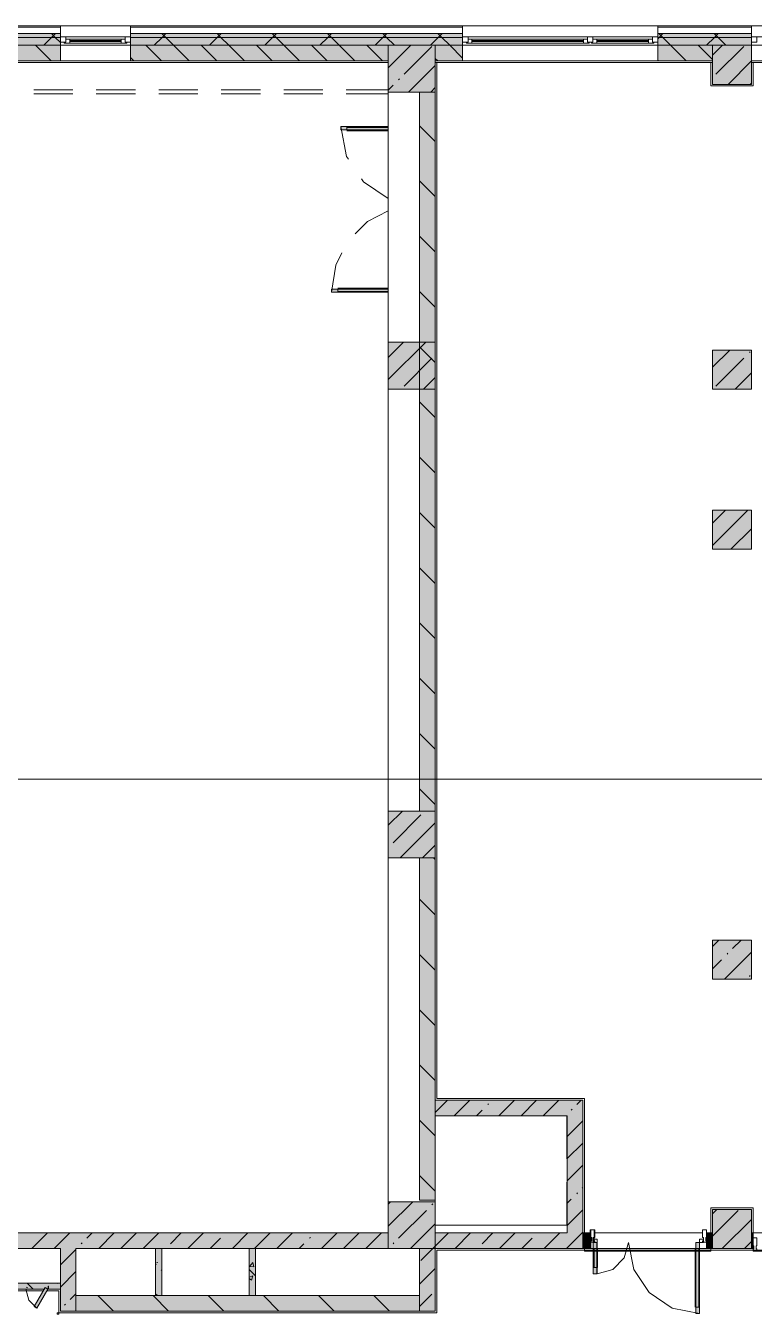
# Model space of a CAD drawing. Header units: millimetres. Extents: x -3817 to 677485, y -22715 to 103890.
# Drawn here: x 29419.4 to 29492.8, y 288.7 to 418.5 of the extents above; entities that cross this region are included whole.
import ezdxf

# ---------------------------------------------------------------- set-up
doc = ezdxf.new("R2010")
doc.units = ezdxf.units.MM
doc.layers.add('PDF _Геометрия', color=7, linetype='Continuous', true_color=0x1d1d1d)
doc.layers.add('PDF _Сплошная заливка', color=7, linetype='Continuous', true_color=0xffffff)

msp = doc.modelspace()

# ---------------------------------------------------------------- hatches: boundary and pattern name
at = {"layer": 'PDF _Сплошная заливка', "transparency": 33554559}
h = msp.add_hatch(color=256, dxfattribs=at)
h.paths.add_polyline_path([(29600.87, 417.31), (29600.87, 417.7), (29567.64, 417.7), (29567.64, 417.31), (29599.32, 417.31)], flags=0)
h.paths.add_polyline_path([(29543.23, 417.31), (29543.23, 417.7), (29536.15, 417.7), (29536.15, 417.31)], flags=0)
h.paths.add_polyline_path([(29514.9, 417.31), (29519.61, 417.31), (29519.61, 417.7), (29509.06, 417.7), (29509.06, 417.31)], flags=0)
h.paths.add_polyline_path([(29463.39, 417.31), (29463.39, 417.7), (29429.93, 417.7), (29429.93, 417.31), (29456.18, 417.31)], flags=0)
h.paths.add_polyline_path([(29492.53, 417.31), (29492.53, 417.7), (29483.08, 417.7), (29483.08, 417.31)], flags=0)
h.paths.add_polyline_path([(29422.85, 417.31), (29422.85, 417.7), (29406.31, 417.7), (29406.31, 417.31), (29412.14, 417.31)], flags=0)
h.paths.add_polyline_path([(29354.34, 417.31), (29366.15, 417.31), (29366.15, 417.7), (29354.34, 417.7)], flags=0)
h.paths.add_polyline_path([(29390.56, 417.31), (29399.22, 417.31), (29399.22, 417.7), (29390.56, 417.7)], flags=0)
h.paths.add_polyline_path([(29326, 417.31), (29334.66, 417.31), (29334.66, 417.7), (29326, 417.7)], flags=0)
h.paths.add_polyline_path([(29318.91, 417.31), (29318.91, 417.7), (29310.25, 417.7), (29310.25, 417.31)], flags=0)
h.paths.add_polyline_path([(29285.84, 417.31), (29285.84, 417.7), (29266.16, 417.7), (29266.16, 417.31), (29280.01, 417.31)], flags=0)
h = msp.add_hatch(color=256, dxfattribs=at)
h.paths.add_polyline_path([(29599.32, 416.52), (29600.87, 416.52), (29600.87, 417.31), (29567.64, 417.31), (29567.64, 416.52), (29595.65, 416.52)], flags=0)
h.paths.add_polyline_path([(29519.61, 416.52), (29519.61, 417.31), (29509.06, 417.31), (29509.06, 416.52), (29514.9, 416.52)], flags=0)
h.paths.add_polyline_path([(29492.53, 416.52), (29492.53, 417.31), (29483.08, 417.31), (29483.08, 416.52)], flags=0)
h.paths.add_polyline_path([(29536.15, 416.52), (29543.23, 416.52), (29543.23, 417.31), (29536.15, 417.31)], flags=0)
h.paths.add_polyline_path([(29412.14, 416.52), (29422.85, 416.52), (29422.85, 417.31), (29406.31, 417.31), (29406.31, 416.52)], flags=0)
h.paths.add_polyline_path([(29441.5, 416.52), (29463.39, 416.52), (29463.39, 417.31), (29429.93, 417.31), (29429.93, 416.52)], flags=0)
h.paths.add_polyline_path([(29397.45, 416.52), (29399.22, 416.52), (29399.22, 417.31), (29390.56, 417.31), (29390.56, 416.52)], flags=0)
h.paths.add_polyline_path([(29310.25, 416.52), (29318.91, 416.52), (29318.91, 417.31), (29310.25, 417.31)], flags=0)
h.paths.add_polyline_path([(29354.34, 416.52), (29366.15, 416.52), (29366.15, 417.31), (29354.34, 417.31)], flags=0)
h.paths.add_polyline_path([(29334.66, 416.52), (29334.66, 417.31), (29326, 417.31), (29326, 416.52)], flags=0)
h.paths.add_polyline_path([(29280.01, 416.52), (29285.84, 416.52), (29285.84, 417.31), (29266.95, 417.31), (29266.95, 416.52), (29271.67, 416.52)], flags=0)
h = msp.add_hatch(color=256, dxfattribs=at)
h.paths.add_polyline_path([(29567.64, 414.94), (29570.01, 414.94), (29570.01, 416.52), (29567.64, 416.52), (29567.64, 416.35)], flags=0)
h.paths.add_polyline_path([(29573.94, 414.94), (29597.96, 414.94), (29597.96, 416.52), (29573.94, 416.52), (29573.94, 416.35)], flags=0)
h.paths.add_polyline_path([(29539.3, 414.94), (29539.3, 416.52), (29536.15, 416.52), (29536.15, 414.94)], flags=0)
h.paths.add_polyline_path([(29460.64, 414.94), (29463.39, 414.94), (29463.39, 416.52), (29460.64, 416.52), (29460.64, 416.35)], flags=0)
h.paths.add_polyline_path([(29514.02, 414.94), (29514.02, 416.52), (29509.06, 416.52), (29509.06, 414.94)], flags=0)
h.paths.add_polyline_path([(29517.96, 414.94), (29519.61, 414.94), (29519.61, 416.52), (29517.96, 416.52), (29517.96, 416.35)], flags=0)
h.paths.add_polyline_path([(29483.08, 414.94), (29488.59, 414.94), (29488.59, 416.52), (29483.08, 416.52), (29483.08, 416.35)], flags=0)
h.paths.add_polyline_path([(29455.91, 414.94), (29455.91, 416.52), (29429.93, 416.52), (29429.93, 414.94), (29441.5, 414.94)], flags=0)
h.paths.add_polyline_path([(29408.48, 414.94), (29408.48, 416.5), (29413.2, 416.5), (29413.2, 414.94), (29422.85, 414.94), (29422.85, 416.52), (29406.31, 416.52), (29406.31, 414.94)], flags=0)
h.paths.add_polyline_path([(29390.56, 414.94), (29399.22, 414.94), (29399.22, 416.52), (29390.56, 416.52), (29390.56, 416.35)], flags=0)
h.paths.add_polyline_path([(29354.34, 414.94), (29361.43, 414.94), (29361.43, 416.52), (29354.34, 416.52), (29354.34, 416.35)], flags=0)
h.paths.add_polyline_path([(29334.66, 414.94), (29334.66, 416.52), (29326, 416.52), (29326, 414.94)], flags=0)
h.paths.add_polyline_path([(29310.25, 414.94), (29314.19, 414.94), (29314.19, 416.52), (29310.25, 416.52), (29310.25, 416.35)], flags=0)
h.paths.add_polyline_path([(29271.67, 414.94), (29285.84, 414.94), (29285.84, 416.52), (29271.67, 416.52), (29271.67, 416.35)], flags=0)
for points in [[(29456.18, 411.79), (29460.64, 411.79), (29460.64, 416.52), (29455.91, 416.52), (29455.91, 411.79)], [(29473.95, 308.65), (29473.95, 310.22), (29460.64, 310.22), (29460.64, 308.65), (29470.86, 308.65)], [(29473.95, 295.26), (29475.52, 295.26), (29475.52, 310.22), (29473.95, 310.22), (29473.95, 296.84)], [(29489.21, 295.26), (29492.53, 295.26), (29492.53, 299.2), (29488.59, 299.2), (29488.59, 295.26)], [(29473.95, 295.26), (29473.95, 296.84), (29460.64, 296.84), (29460.64, 295.26), (29470.86, 295.26)], [(29422.85, 288.96), (29424.42, 288.96), (29424.42, 295.26), (29422.85, 295.26), (29422.85, 290.54)], [(29421.66, 291.17), (29422.85, 291.17), (29422.85, 291.8), (29418.12, 291.8), (29418.12, 291.17), (29421.22, 291.17), (29421.31, 291.33), (29421.59, 291.17)], [(29441.5, 288.96), (29459.06, 288.96), (29459.06, 290.54), (29429.14, 290.54), (29429.14, 288.96)]]:
    msp.add_hatch(color=256, dxfattribs=at).paths.add_polyline_path(points)
h = msp.add_hatch(color=256, dxfattribs=at)
h.paths.add_polyline_path([(29459.06, 300.14), (29460.64, 300.14), (29460.64, 334.63), (29459.06, 334.63), (29459.06, 310.69)], flags=0)
h.paths.add_polyline_path([(29459.06, 339.36), (29460.64, 339.36), (29460.64, 411.79), (29459.06, 411.79), (29459.06, 363.52)], flags=0)
h = msp.add_hatch(color=256, dxfattribs=at)
h.paths.add_polyline_path([(29394.34, 295.26), (29408.67, 295.26), (29408.67, 296.84), (29366.15, 296.84), (29366.15, 295.26), (29393.71, 295.26)], flags=0)
h.paths.add_polyline_path([(29416.55, 295.26), (29455.91, 295.26), (29455.91, 296.84), (29413.4, 296.84), (29413.4, 295.26)], flags=0)

# ---------------------------------------------------------------- linework, layer by layer
at = {"layer": 'PDF _Геометрия', "color": 7, "lineweight": 9}
for points in [[(29406.31, 416.52), (29422.85, 416.52), (29422.85, 418.49), (29406.31, 418.49)], [(29413.2, 414.94), (29413.2, 416.5), (29408.48, 416.5), (29408.48, 414.94), (29406.31, 414.94), (29406.31, 416.52), (29422.85, 416.52), (29429.93, 416.52), (29429.93, 418.49), (29422.85, 418.49), (29422.85, 416.52), (29422.85, 414.94)], [(29426.78, 418.49), (29422.85, 418.49)], [(29433.08, 418.49), (29429.14, 418.49)], [(29429.93, 416.52), (29463.39, 416.52), (29463.39, 418.49), (29429.93, 418.49)], [(29440.17, 418.49), (29435.44, 418.49)], [(29455.91, 418.49), (29453.55, 418.49)], [(29460.64, 414.94), (29460.64, 416.52), (29463.39, 416.52), (29483.08, 416.52), (29483.08, 418.49), (29463.39, 418.49), (29463.39, 416.52), (29463.39, 414.94)], [(29477.17, 418.49), (29474.81, 418.49)], [(29483.08, 416.52), (29492.53, 416.52), (29492.53, 418.49), (29483.08, 418.49)], [(29423.4, 417.38), (29423.4, 416.83), (29422.85, 416.83), (29422.85, 417.38)], [(29423.24, 416.75), (29429.54, 416.75), (29429.54, 416.83), (29429.38, 416.83), (29429.38, 417.15), (29423.4, 417.15), (29423.4, 416.83), (29423.24, 416.83)], [(29429.93, 417.38), (29429.93, 416.83), (29429.38, 416.83), (29429.38, 417.38)], [(29463.95, 417.38), (29463.95, 416.83), (29463.39, 416.83), (29463.39, 417.38)], [(29463.79, 416.75), (29476.15, 416.75), (29476.15, 416.83), (29475.99, 416.83), (29475.99, 417.15), (29463.95, 417.15), (29463.95, 416.83), (29463.79, 416.83)], [(29476.54, 417.38), (29476.54, 416.83), (29475.99, 416.83), (29475.99, 417.38)], [(29476.39, 416.75), (29482.69, 416.75), (29482.69, 416.83), (29482.53, 416.83), (29482.53, 417.15), (29476.54, 417.15), (29476.54, 416.83), (29476.39, 416.83)], [(29483.08, 417.38), (29483.08, 416.83), (29482.53, 416.83), (29482.53, 417.38)], [(29493.08, 417.38), (29493.08, 416.83), (29492.53, 416.83), (29492.53, 417.38)], [(29429.93, 416.52), (29422.85, 416.52)], [(29455.91, 416.52), (29429.93, 416.52), (29429.93, 414.94), (29455.91, 414.94)], [(29460.64, 411.79), (29460.64, 414.94), (29460.64, 416.52), (29455.91, 416.52), (29455.91, 414.94), (29455.91, 411.79), (29459.06, 411.79)], [(29483.08, 416.52), (29463.39, 416.52)], [(29488.59, 416.52), (29483.08, 416.52), (29483.08, 414.94), (29488.59, 414.94)], [(29492.53, 412.58), (29492.53, 416.52), (29488.59, 416.52), (29488.59, 414.94), (29488.59, 412.58)], [(29460.64, 381.87), (29460.64, 386.6), (29455.91, 386.6), (29455.91, 381.87)], [(29492.53, 385.81), (29488.59, 385.81), (29488.59, 381.87), (29492.53, 381.87)], [(29492.53, 369.67), (29488.59, 369.67), (29488.59, 365.73), (29492.53, 365.73)], [(29460.64, 339.36), (29455.91, 339.36), (29455.91, 334.63), (29460.64, 334.63)], [(29492.53, 326.36), (29488.59, 326.36), (29488.59, 322.43), (29492.53, 322.43)], [(29460.64, 299.99), (29455.91, 299.99), (29455.91, 295.26), (29460.64, 295.26)], [(29492.53, 295.26), (29492.53, 296.84), (29492.53, 299.2), (29488.59, 299.2), (29488.59, 296.84), (29488.59, 295.26)], [(29476.34, 296.37), (29476.34, 296.05), (29476.26, 296.05), (29476.26, 295.92), (29476.65, 295.92), (29476.65, 296.05), (29476.58, 296.05), (29476.58, 296.37), (29476.65, 296.37), (29476.65, 297.15), (29476.26, 297.15), (29476.26, 296.37)], [(29476.42, 296.37), (29476.42, 296.05), (29476.34, 296.05), (29476.34, 295.92), (29476.73, 295.92), (29476.73, 296.05), (29476.65, 296.05), (29476.65, 296.37), (29476.73, 296.37), (29476.73, 297.15), (29476.34, 297.15), (29476.34, 296.37)], [(29487.68, 296.05), (29487.6, 296.05), (29487.6, 295.92), (29487.99, 295.92), (29487.99, 296.05), (29487.91, 296.05), (29487.91, 296.37), (29487.99, 296.37), (29487.99, 297.15), (29487.6, 297.15), (29487.6, 296.37), (29487.68, 296.37)], [(29488.59, 296.84), (29487.99, 296.84), (29487.99, 295.26), (29488.59, 295.26)], [(29492.53, 295.26), (29492.69, 295.26), (29492.69, 296.84), (29492.53, 296.84)], [(29492.76, 295.55), (29492.76, 295.24), (29492.69, 295.24), (29492.69, 295.11), (29493.08, 295.11), (29493.08, 295.24), (29493, 295.24), (29493, 295.55), (29493.08, 295.55), (29493.08, 296.34), (29492.69, 296.34), (29492.69, 295.55)], [(29422.85, 295.26), (29422.85, 291.8), (29421.66, 291.8), (29419.3, 291.8), (29418.12, 291.8), (29418.12, 295.26)], [(29432.45, 290.54), (29429.14, 290.54), (29424.42, 290.54), (29424.42, 295.26), (29432.45, 295.26)], [(29433.08, 295.26), (29441.9, 295.26), (29441.9, 290.54), (29433.08, 290.54)], [(29422.68, 288.65), (29422.68, 288.81), (29422.52, 288.81), (29422.52, 288.65), (29422.68, 288.65), (29422.52, 288.65), (29422.52, 288.81), (29422.68, 288.81)]]:
    msp.add_lwpolyline(points, close=True, dxfattribs=at)
for points in [[(29422.85, 418.33), (29406.31, 418.33)], [(29420.48, 418.49), (29415.76, 418.49), (29420.48, 418.49)], [(29463.39, 418.33), (29429.93, 418.33)], [(29451.19, 418.49), (29448.83, 418.49), (29451.19, 418.49)], [(29472.45, 418.49), (29470.09, 418.49), (29472.45, 418.49)], [(29492.53, 418.33), (29483.08, 418.33)], [(29509.06, 414.94), (29492.53, 414.94), (29492.53, 416.52), (29509.06, 416.52), (29492.53, 416.52), (29492.53, 418.49), (29509.06, 418.49), (29509.06, 416.52), (29492.53, 416.52)], [(29422.85, 417.7), (29406.31, 417.7)], [(29422.85, 417.31), (29406.31, 417.31)], [(29421.18, 416.52), (29421.97, 417.31), (29422.36, 417.7)], [(29422.85, 416.8), (29422.34, 417.31), (29421.94, 417.7)], [(29429.93, 417.38), (29422.85, 417.38)], [(29422.85, 416.83), (29423.4, 416.83)], [(29423.79, 416.75), (29423.79, 417.15)], [(29423.79, 416.99), (29428.99, 416.99)], [(29428.99, 416.91), (29423.79, 416.91)], [(29428.99, 416.75), (29428.99, 417.15)], [(29429.38, 416.83), (29429.93, 416.83)], [(29463.39, 417.7), (29429.93, 417.7)], [(29463.39, 417.31), (29429.93, 417.31)], [(29432.31, 416.52), (29433.1, 417.31), (29433.49, 417.7)], [(29435.83, 414.94), (29434.26, 416.52), (29433.47, 417.31), (29433.08, 417.7)], [(29437.88, 416.52), (29438.67, 417.31), (29439.06, 417.7)], [(29441.4, 414.94), (29439.83, 416.52), (29439.04, 417.31), (29438.65, 417.7)], [(29443.45, 416.52), (29444.24, 417.31), (29444.63, 417.7)], [(29446.97, 414.94), (29445.39, 416.52), (29444.61, 417.31), (29444.21, 417.7)], [(29449.02, 416.52), (29449.8, 417.31), (29450.2, 417.7)], [(29452.54, 414.94), (29450.96, 416.52), (29450.17, 417.31), (29449.78, 417.7)], [(29454.58, 416.52), (29455.37, 417.31), (29455.76, 417.7)], [(29456.53, 416.52), (29455.74, 417.31), (29455.35, 417.7)], [(29460.15, 416.52), (29460.94, 417.31), (29461.33, 417.7)], [(29463.39, 415.22), (29462.1, 416.52), (29461.31, 417.31), (29460.92, 417.7)], [(29483.08, 417.38), (29463.39, 417.38)], [(29463.39, 416.83), (29463.95, 416.83)], [(29464.34, 416.75), (29464.34, 417.15)], [(29464.34, 416.99), (29475.6, 416.99)], [(29475.6, 416.91), (29464.34, 416.91)], [(29475.6, 416.75), (29475.6, 417.15)], [(29475.99, 416.83), (29476.54, 416.83)], [(29476.94, 416.75), (29476.94, 417.15)], [(29476.94, 416.99), (29482.13, 416.99)], [(29482.13, 416.91), (29476.94, 416.91)], [(29482.13, 416.75), (29482.13, 417.15)], [(29482.53, 416.83), (29483.08, 416.83)], [(29483.08, 417.18), (29483.21, 417.31), (29483.6, 417.7)], [(29492.53, 417.7), (29483.08, 417.7)], [(29492.53, 417.31), (29483.08, 417.31)], [(29485.94, 414.94), (29484.37, 416.52), (29483.58, 417.31), (29483.19, 417.7)], [(29487.99, 416.52), (29488.78, 417.31), (29489.17, 417.7)], [(29489.94, 416.52), (29489.15, 417.31), (29488.75, 417.7)], [(29509.06, 417.38), (29492.53, 417.38)], [(29492.53, 416.83), (29493.08, 416.83)], [(29421.92, 414.94), (29420.34, 416.52)], [(29429.54, 416.75), (29423.24, 416.75)], [(29433.05, 414.94), (29431.48, 416.52)], [(29438.62, 414.94), (29437.04, 416.52)], [(29444.19, 414.94), (29442.61, 416.52)], [(29449.75, 414.94), (29448.18, 416.52)], [(29455.32, 414.94), (29453.75, 416.52)], [(29455.91, 414.26), (29458.17, 416.52)], [(29455.91, 416.5), (29455.93, 416.52)], [(29457.51, 413.61), (29460.31, 416.41)], [(29476.15, 416.75), (29463.79, 416.75)], [(29482.69, 416.75), (29476.39, 416.75)], [(29488.59, 415.08), (29487.15, 416.52)], [(29488.59, 415.51), (29489.6, 416.52)], [(29488.94, 413.61), (29491.74, 416.41)], [(29417.73, 414.79), (29413.56, 414.79), (29455.76, 414.79), (29455.91, 414.79), (29413.2, 414.79), (29413.55, 414.79), (29413.2, 414.79)], [(29424.03, 414.79), (29420.09, 414.79)], [(29429.93, 414.94), (29422.85, 414.94)], [(29430.33, 414.79), (29426.39, 414.79)], [(29430.27, 414.94), (29429.93, 415.28)], [(29436.63, 414.79), (29432.69, 414.79)], [(29442.93, 414.79), (29438.99, 414.79)], [(29449.23, 414.79), (29445.29, 414.79)], [(29455.76, 414.79), (29451.59, 414.79)], [(29457.94, 411.79), (29460.64, 414.49)], [(29460.89, 414.94), (29460.64, 415.19)], [(29488.59, 414.79), (29460.8, 414.79), (29460.8, 414.79), (29460.64, 414.79), (29460.64, 414.94)], [(29483.08, 414.94), (29463.39, 414.94)], [(29483.16, 414.94), (29483.08, 415.02)], [(29490.16, 412.58), (29492.53, 414.95)], [(29513.87, 414.79), (29514.02, 414.79), (29492.69, 414.79), (29492.69, 414.79), (29492.53, 414.79)], [(29456.95, 413.05), (29457.04, 413.14)], [(29420.17, 412.02), (29424.11, 412.02)], [(29424.11, 411.63), (29420.17, 411.63)], [(29426.47, 412.02), (29430.41, 412.02)], [(29430.41, 411.63), (29426.47, 411.63)], [(29432.77, 412.02), (29436.71, 412.02)], [(29436.71, 411.63), (29432.77, 411.63)], [(29439.07, 412.02), (29443.01, 412.02)], [(29443.01, 411.63), (29439.07, 411.63)], [(29445.37, 412.02), (29449.3, 412.02)], [(29449.3, 411.63), (29445.37, 411.63)], [(29451.67, 412.02), (29455.91, 412.02)], [(29455.91, 411.63), (29451.67, 411.63)], [(29455.91, 412.01), (29456.39, 412.49)], [(29459.06, 334.63), (29459.06, 300.14), (29460.64, 300.14), (29460.64, 411.79), (29459.06, 411.79), (29459.06, 339.36)], [(29460.19, 411.79), (29460.64, 412.25)], [(29492.4, 412.58), (29492.53, 412.71)], [(29460.64, 406.84), (29459.06, 408.42)], [(29460.64, 401.27), (29459.06, 402.85)], [(29460.64, 395.71), (29459.06, 397.28)], [(29460.64, 390.14), (29459.06, 391.71)], [(29455.91, 382.83), (29459.68, 386.6)], [(29455.91, 385.07), (29457.44, 386.6)], [(29460.64, 384.57), (29459.06, 386.15)], [(29488.59, 384.08), (29490.33, 385.81)], [(29492.31, 385.55), (29492.4, 385.64)], [(29457.51, 382.18), (29460.31, 384.98)], [(29488.94, 382.18), (29491.74, 384.98)], [(29459.45, 381.87), (29460.64, 383.06)], [(29490.88, 381.87), (29492.53, 383.52)], [(29460.64, 379), (29459.06, 380.58)], [(29460.64, 373.44), (29459.06, 375.01)], [(29460.64, 367.87), (29459.06, 369.44)], [(29488.59, 366.12), (29492.15, 369.67)], [(29488.59, 368.36), (29489.9, 369.67)], [(29490.45, 365.73), (29492.53, 367.81)], [(29460.64, 362.3), (29459.06, 363.88)], [(29460.64, 356.73), (29459.06, 358.31)], [(29460.64, 351.17), (29459.06, 352.74)], [(29460.64, 345.6), (29459.06, 347.17)], [(233.26, 342.57), (39123.26, 342.57)], [(29460.64, 340.03), (29459.06, 341.61)], [(29455.91, 337.93), (29457.34, 339.36)], [(29456.39, 336.16), (29459.19, 338.96)], [(29457.11, 334.63), (29460.64, 338.16)], [(29455.91, 335.68), (29455.92, 335.69)], [(29459.35, 334.63), (29460.64, 335.92)], [(29460.64, 334.46), (29460.47, 334.63)], [(29460.64, 328.9), (29459.06, 330.47)], [(29488.59, 325.71), (29489.25, 326.36)], [(29490.62, 325.49), (29491.49, 326.36)], [(29460.64, 323.33), (29459.06, 324.9)], [(29489.8, 322.43), (29492.53, 325.15)], [(29490.06, 324.93), (29490.15, 325.02)], [(29488.59, 323.46), (29489.5, 324.37)], [(29492.31, 322.69), (29492.4, 322.78)], [(29460.64, 317.76), (29459.06, 319.34)], [(29460.64, 312.19), (29459.06, 313.77)], [(29460.64, 308.98), (29461.88, 310.22)], [(29475.52, 296.84), (29475.52, 295.26), (29476.34, 295.26), (29476.34, 296.84), (29475.52, 296.84), (29475.52, 310.22), (29473.95, 310.22), (29460.64, 310.22), (29460.64, 308.65), (29473.95, 308.65)], [(29462.55, 308.65), (29464.13, 310.22)], [(29464.8, 308.65), (29465.37, 309.22)], [(29465.93, 309.78), (29466.02, 309.87)], [(29467.04, 308.65), (29468.62, 310.22)], [(29469.29, 308.65), (29470.86, 310.22)], [(29471.53, 308.65), (29473.11, 310.22)], [(29474.35, 309.22), (29474.44, 309.31)], [(29474.91, 309.78), (29475.35, 310.22)], [(29460.64, 306.63), (29459.06, 308.2)], [(29462.96, 308.65), (29460.64, 308.65), (29460.64, 305.5)], [(29460.64, 296.84), (29473.95, 296.84), (29473.95, 308.65), (29471.62, 308.65)], [(29469.26, 308.65), (29465.32, 308.65)], [(29473.78, 308.65), (29473.78, 308.65)], [(29473.91, 304.32), (29473.91, 308.65)], [(29473.95, 306.57), (29475.52, 308.15)], [(29473.95, 304.33), (29475.52, 305.9)], [(29460.64, 301.06), (29459.06, 302.63)], [(29460.64, 303.14), (29460.64, 299.99)], [(29473.95, 302.08), (29475.52, 303.66)], [(29473.91, 297.63), (29473.91, 301.96)], [(29475.47, 301.36), (29475.52, 301.41)], [(29455.91, 297.52), (29458.38, 299.99)], [(29455.91, 299.76), (29456.14, 299.99)], [(29473.95, 299.84), (29474.35, 300.24)], [(29474.91, 300.8), (29475, 300.89)], [(29456.95, 296.31), (29459.75, 299.11)], [(29460.31, 299.67), (29460.41, 299.77)], [(29473.95, 297.59), (29475.52, 299.17)], [(29488.59, 298.77), (29489.02, 299.2)], [(29488.59, 296.52), (29491.18, 299.11)], [(29458.15, 295.26), (29460.64, 297.75)], [(29489.58, 295.26), (29492.53, 298.21)], [(29442.53, 295.26), (29455.91, 295.26), (29455.91, 296.84), (29413.4, 296.84), (29417.73, 296.84)], [(29419.98, 295.26), (29421.56, 296.84)], [(29420.09, 296.84), (29424.03, 296.84)], [(29422.23, 295.26), (29423.8, 296.84)], [(29425.52, 296.31), (29426.05, 296.84)], [(29426.39, 296.84), (29430.33, 296.84)], [(29426.72, 295.26), (29428.29, 296.84)], [(29428.96, 295.26), (29430.54, 296.84)], [(29431.21, 295.26), (29432.78, 296.84)], [(29432.69, 296.84), (29436.62, 296.84)], [(29433.94, 295.75), (29435.03, 296.84)], [(29435.7, 295.26), (29437.27, 296.84)], [(29437.94, 295.26), (29438.99, 296.31)], [(29438.99, 296.84), (29442.92, 296.84)], [(29440.19, 295.26), (29441.76, 296.84)], [(29442.43, 295.26), (29444.01, 296.84)], [(29444.68, 295.26), (29446.25, 296.84)], [(29445.29, 296.84), (29449.22, 296.84)], [(29447.97, 296.31), (29448.06, 296.4)], [(29449.17, 295.26), (29450.74, 296.84)], [(29451.41, 295.26), (29452.99, 296.84)], [(29451.58, 296.84), (29455.91, 296.84)], [(29453.66, 295.26), (29455.23, 296.84)], [(29459.19, 294.06), (29460.39, 295.26), (29460.64, 295.51), (29461.97, 296.84)], [(29462.64, 295.26), (29464.21, 296.84)], [(29465.37, 295.75), (29466.46, 296.84)], [(29467.13, 295.26), (29468.7, 296.84)], [(29469.37, 295.26), (29470.42, 296.31)], [(29471.62, 295.26), (29473.19, 296.84)], [(29473.86, 295.26), (29473.95, 295.35), (29475.52, 296.92)], [(29476.34, 296.49), (29475.99, 296.84)], [(29487.99, 296.37), (29487.99, 295.26), (29476.34, 295.26), (29476.34, 295.92)], [(29476.73, 296.84), (29487.6, 296.84)], [(29492.69, 296.34), (29492.69, 296.84), (29513.87, 296.84), (29513.87, 296.34)], [(29421.66, 291.17), (29422.85, 291.17), (29422.85, 290.54), (29422.85, 288.96), (29424.42, 288.96), (29429.14, 288.96), (29459.06, 288.96), (29460.64, 288.96), (29460.64, 290.54), (29460.64, 295.26), (29473.95, 295.26), (29475.52, 295.26)], [(29422.85, 293.63), (29424.4, 295.18)], [(29424.96, 295.75), (29425.05, 295.84)], [(29433.08, 295.26), (29432.45, 295.26)], [(29433.45, 295.26), (29433.47, 295.28)], [(29459.06, 295.26), (29459.06, 290.54), (29442.53, 290.54), (29442.53, 295.26), (29441.9, 295.26)], [(29446.92, 295.26), (29447.41, 295.75)], [(29456.39, 295.75), (29456.48, 295.84)], [(29464.88, 295.26), (29464.9, 295.28)], [(29488.59, 295.38), (29487.99, 295.97)], [(29491.82, 295.26), (29492.53, 295.97)], [(29492.69, 295.26), (29492.69, 295.55)], [(29422.85, 291.39), (29424.42, 292.96)], [(29459.06, 291.69), (29460.64, 293.26)], [(29418.12, 291.8), (29418.12, 291.17), (29419.3, 291.17), (29421.22, 291.17)], [(29422.85, 291.17), (29422.85, 291.8)], [(29423.27, 289.57), (29423.37, 289.67)], [(29423.83, 290.13), (29424.42, 290.72)], [(29424.42, 288.96), (29424.42, 290.54)], [(29428.19, 288.96), (29426.62, 290.54)], [(29433.76, 288.96), (29432.19, 290.54)], [(29432.45, 290.54), (29433.08, 290.54)], [(29439.33, 288.96), (29437.75, 290.54)], [(29441.9, 290.54), (29442.53, 290.54)], [(29444.89, 288.96), (29443.32, 290.54)], [(29450.46, 288.96), (29448.89, 290.54)], [(29456.03, 288.96), (29454.46, 290.54)], [(29459.06, 289.44), (29460.31, 290.69)], [(29459.06, 290.54), (29459.06, 288.96)]]:
    msp.add_lwpolyline(points, dxfattribs=at)
at = {"layer": 'PDF _Геометрия', "color": 253, "lineweight": 9, "true_color": 0xaaaaaa}
for points in [[(29513.87, 414.79), (29492.69, 414.79), (29492.69, 412.42), (29488.43, 412.42), (29488.43, 414.79), (29460.8, 414.79), (29460.8, 310.38), (29475.68, 310.38), (29475.68, 296.84), (29475.68, 310.38), (29460.8, 310.38), (29460.8, 414.79)], [(29488.43, 414.79), (29488.43, 412.42), (29492.69, 412.42), (29492.69, 414.79)], [(29455.91, 408.32), (29451.11, 408.32), (29451.71, 405.31), (29451.89, 405.04)], [(29451.74, 408.32), (29451.74, 408)], [(29451.74, 408.24), (29455.91, 408.24)], [(29451.74, 407.89), (29455.91, 407.89)], [(29453.2, 403.08), (29453.42, 402.75), (29455.91, 401.08)], [(29452.56, 397.51), (29453.81, 398.76), (29455.91, 399.84)], [(29455.91, 391.64), (29450.18, 391.64), (29450.61, 394.36), (29451.23, 395.59)], [(29450.81, 392.06), (29455.91, 392.06)], [(29450.81, 391.64), (29450.81, 391.95)], [(29450.81, 391.72), (29455.91, 391.72)], [(29492.69, 296.84), (29492.69, 299.36), (29488.43, 299.36), (29488.43, 296.84), (29488.43, 299.36), (29492.69, 299.36), (29492.69, 296.34)], [(29476.65, 296.21), (29476.97, 296.21), (29476.97, 295.89), (29476.58, 295.89)], [(29487.68, 295.89), (29487.28, 295.89), (29487.28, 296.21), (29487.68, 296.21)], [(29502.17, 295.11), (29460.8, 295.11), (29460.8, 288.81), (29422.68, 288.81), (29422.68, 291.01), (29421.49, 291.01), (29422.68, 291.01), (29422.68, 288.81), (29460.8, 288.81), (29460.8, 295.11), (29475.68, 295.11), (29475.68, 295.26), (29475.68, 295.01), (29488.43, 295.01), (29488.43, 295.26), (29488.43, 295.11), (29492.69, 295.11), (29492.69, 295.26)], [(29476.58, 295.26), (29476.93, 295.26)], [(29476.65, 293.37), (29476.65, 295.26)], [(29487.28, 295.89), (29487.28, 288.73), (29484.54, 289.27), (29482.22, 290.83), (29480.66, 293.15), (29480.12, 295.89), (29479.7, 294.32), (29478.54, 293.17), (29476.97, 292.74), (29476.97, 295.89)], [(29477, 293.37), (29477, 295.26)], [(29486.86, 289.36), (29486.86, 295.26)], [(29487.28, 295.26), (29486.93, 295.26)], [(29487.21, 289.36), (29487.21, 295.26)], [(29492.69, 295.55), (29492.69, 295.01), (29513.87, 295.01), (29513.87, 295.55)], [(29476.58, 293.37), (29476.93, 293.37)], [(29419.38, 291.17), (29419.68, 290.07), (29420.48, 289.26)], [(29487.28, 289.36), (29486.93, 289.36)]]:
    msp.add_lwpolyline(points, dxfattribs=at)
for points in [[(29413.4, 296.84), (29455.91, 296.84), (29455.91, 299.99), (29455.91, 334.63), (29455.91, 339.36), (29455.91, 381.87), (29455.91, 386.6), (29455.91, 411.79), (29455.91, 296.84)], [(29455.91, 408), (29451.11, 408), (29451.11, 408.32), (29455.91, 408.32), (29451.11, 408.32), (29451.11, 408)], [(29455.91, 391.64), (29450.18, 391.64), (29450.18, 391.95), (29455.91, 391.95), (29450.18, 391.95), (29450.18, 391.64)], [(29460.64, 308.65), (29473.95, 308.65), (29460.64, 308.65), (29460.64, 299.99), (29460.64, 297.63), (29473.95, 297.63), (29473.95, 301.89), (29473.95, 297.63), (29460.64, 297.63)], [(29476.97, 295.89), (29476.97, 296.21), (29476.65, 296.21), (29476.97, 296.21), (29476.97, 295.89), (29476.58, 295.89)], [(29476.58, 295.89), (29476.97, 295.89), (29476.97, 296.21), (29476.58, 296.21)], [(29487.28, 295.89), (29487.28, 296.21), (29487.68, 296.21), (29487.28, 296.21), (29487.28, 295.89), (29487.68, 295.89)], [(29487.28, 295.89), (29487.68, 295.89), (29487.68, 296.21), (29487.28, 296.21)], [(29476.93, 295.89), (29476.58, 295.89), (29476.58, 292.74), (29476.93, 292.74), (29476.93, 295.89), (29476.58, 295.89), (29476.58, 292.74), (29476.93, 292.74)], [(29486.93, 295.89), (29487.28, 295.89), (29487.28, 288.73), (29486.93, 288.73), (29486.93, 295.89), (29486.93, 288.73), (29487.28, 288.73), (29487.28, 295.89)], [(29416.38, 288.81), (29418.28, 288.81), (29418.28, 291.01), (29421.13, 291.01), (29418.28, 291.01), (29418.28, 288.81)], [(29420.48, 289.26), (29421.59, 291.17), (29421.31, 291.33), (29420.21, 289.42)], [(29421.62, 291.48), (29421.62, 291.17), (29421.66, 291.17), (29421.66, 291.48)]]:
    msp.add_lwpolyline(points, close=True, dxfattribs=at)
at = {"layer": 'PDF _Геометрия', "color": 8, "lineweight": 9, "true_color": 0x787878}
for points in [[(29432.52, 293.62), (29432.45, 293.69)], [(29432.55, 293.83), (29432.68, 293.85)], [(29442.34, 293.44), (29441.92, 293.47), (29442.26, 293.88)], [(29442.34, 293.44), (29442.26, 293.88)], [(29433.08, 293.06), (29433.01, 293.12)], [(29442.53, 292.52), (29441.9, 293.15)], [(29441.9, 292.38), (29442.27, 292.52)], [(29441.9, 292.25), (29442.13, 292.09)], [(29442.13, 292.09), (29442.27, 292.52)], [(29419.42, 291.38), (29419.53, 291.31)], [(29420.12, 291.17), (29419.49, 291.8)], [(29422.52, 291.74), (29422.46, 291.8)], [(29432.63, 290.54), (29432.45, 290.72)]]:
    msp.add_lwpolyline(points, dxfattribs=at)
at = {"layer": 'PDF _Сплошная заливка', "lineweight": 60, "transparency": 33554559}
for points in [[(29492.53, 412.58), (29492.53, 416.52), (29488.59, 412.58), (29488.59, 416.52)], [(29460.64, 381.87), (29460.64, 386.6), (29455.91, 381.87), (29455.91, 386.6)], [(29492.53, 381.87), (29492.53, 385.81), (29488.59, 381.87), (29488.59, 385.81)], [(29492.53, 365.73), (29492.53, 369.67), (29488.59, 365.73), (29488.59, 369.67)], [(29460.64, 334.63), (29460.64, 339.36), (29455.91, 334.63), (29455.91, 339.36)], [(29492.53, 322.43), (29492.53, 326.36), (29488.59, 322.43), (29488.59, 326.36)], [(29460.64, 295.26), (29460.64, 299.99), (29455.91, 295.26), (29455.91, 299.99)], [(29475.52, 295.26), (29476.34, 295.26), (29475.52, 296.84), (29476.34, 296.84)], [(29487.99, 295.26), (29488.59, 295.26), (29487.99, 296.84), (29488.59, 296.84)], [(29492.53, 295.26), (29492.69, 295.26), (29492.53, 296.84), (29492.69, 296.84)], [(29433.08, 290.54), (29433.08, 295.26), (29432.45, 290.54), (29432.45, 295.26)], [(29442.53, 290.54), (29442.53, 295.26), (29441.9, 290.54), (29441.9, 295.26)], [(29460.64, 288.96), (29460.64, 295.26), (29459.06, 288.96), (29459.06, 295.26)], [(29424.42, 288.96), (29429.14, 288.96), (29424.42, 290.54), (29429.14, 290.54)]]:
    msp.add_solid(points, dxfattribs=at)
at = {"layer": 'PDF _Сплошная заливка', "color": 254, "lineweight": 60, "true_color": 0xe2e2e2, "transparency": 33554559}
for points in [[(29455.91, 408), (29455.91, 408.32), (29451.11, 408), (29451.11, 408.32)], [(29455.91, 391.64), (29455.91, 391.95), (29450.18, 391.64), (29450.18, 391.95)], [(29476.93, 292.74), (29476.93, 295.89), (29476.58, 292.74), (29476.58, 295.89)], [(29487.28, 288.73), (29487.28, 295.89), (29486.93, 288.73), (29486.93, 295.89)], [(29420.48, 289.26), (29421.59, 291.17), (29420.21, 289.42), (29421.31, 291.33)]]:
    msp.add_solid(points, dxfattribs=at)

doc.saveas('drawing.dxf')
